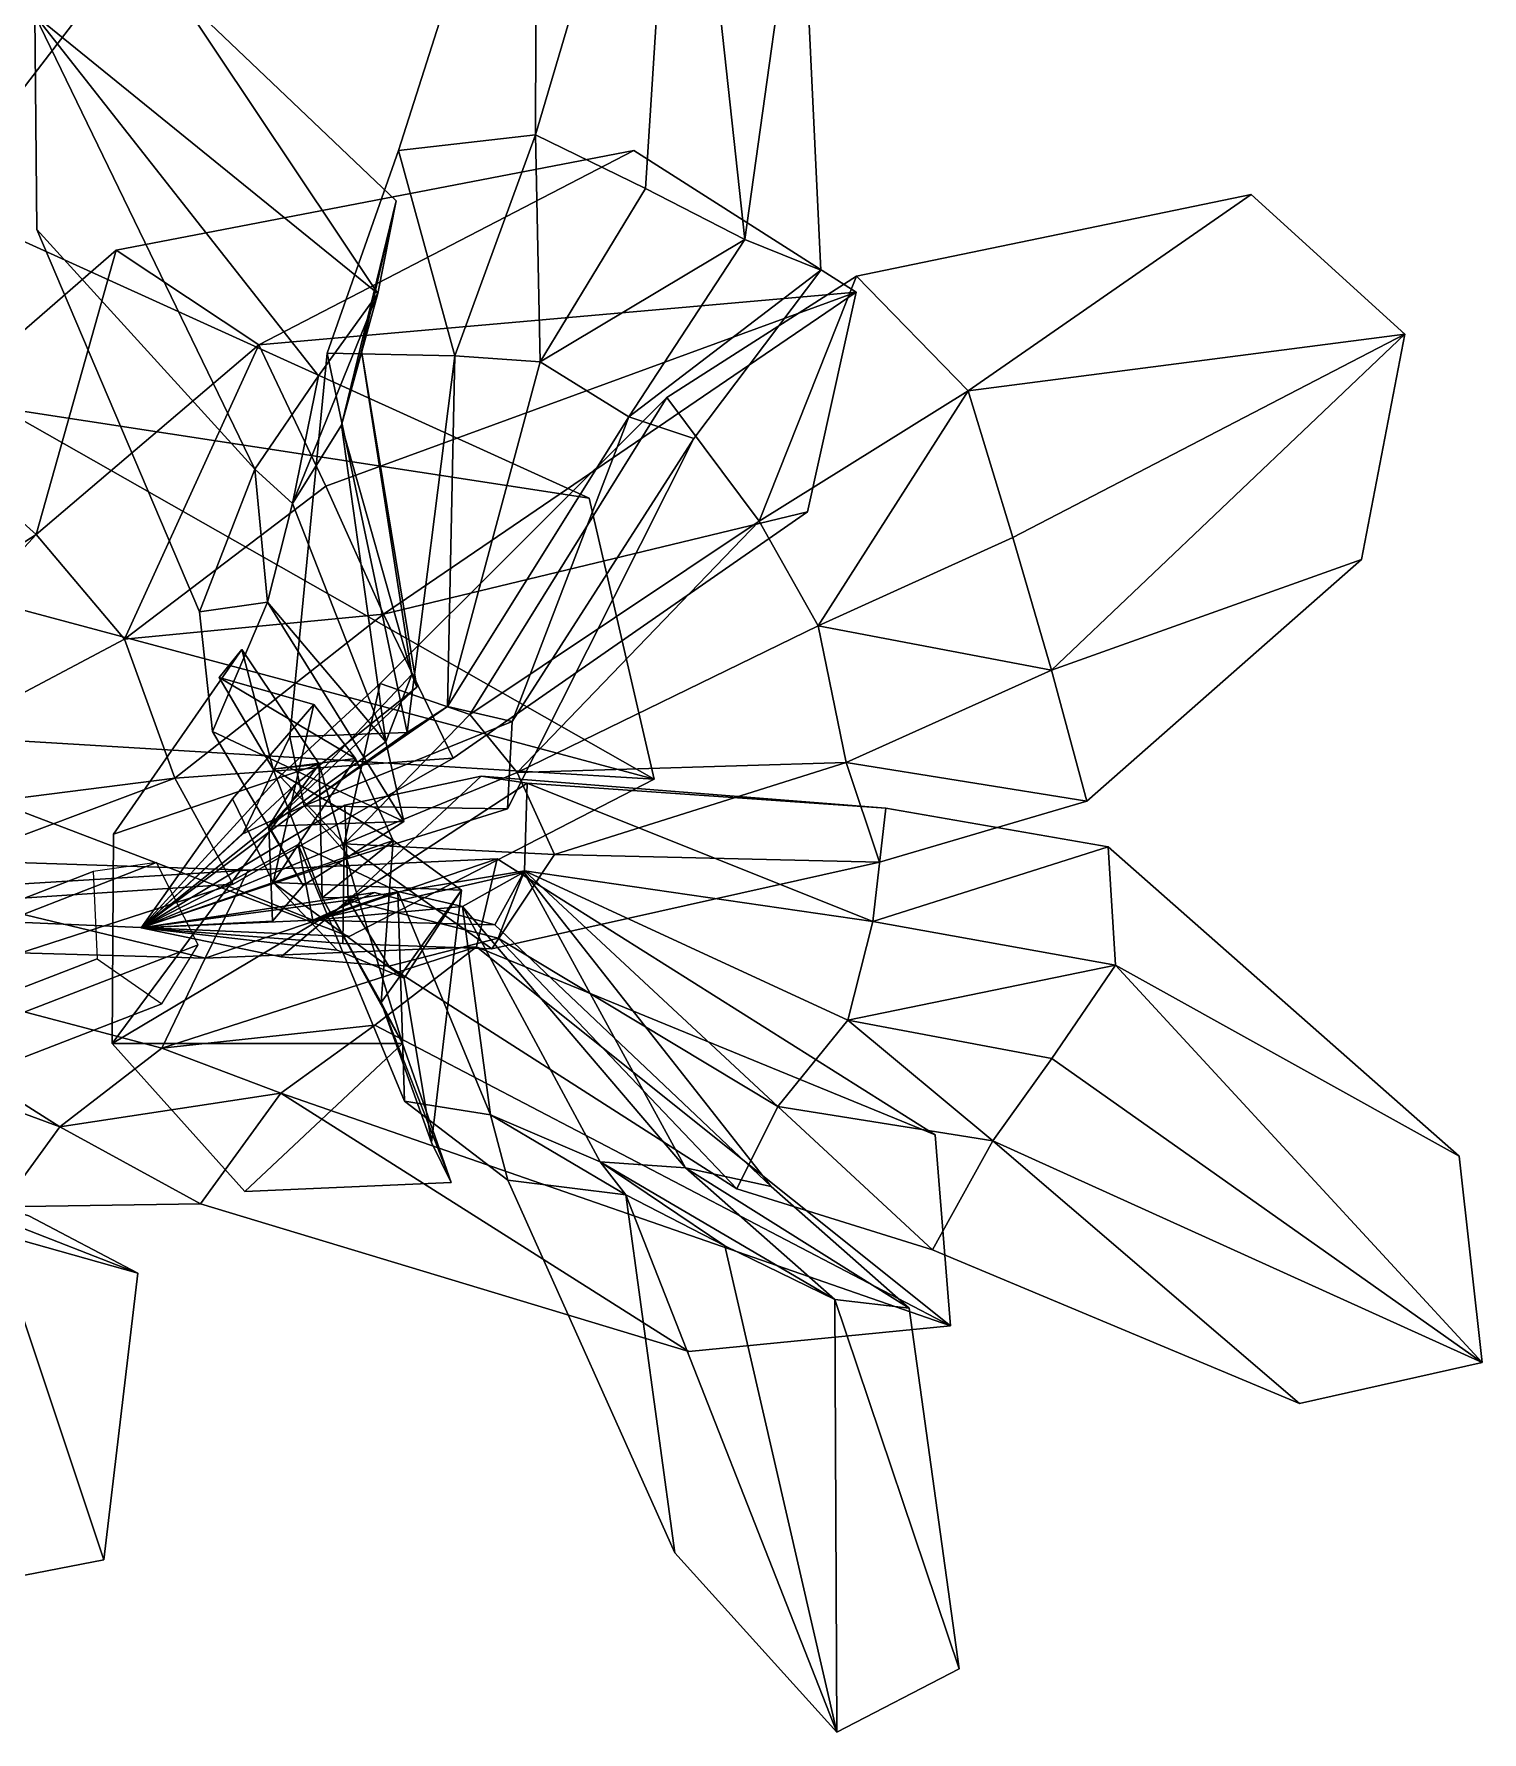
# Model space of a CAD drawing. Header units: metres. Extents: x -488 to 282, y -579 to 399.
# Drawn here: x 194.6 to 245, y 212.6 to 271.7 of the extents above; entities that cross this region are included whole.
import ezdxf

# ---------------------------------------------------------------- set-up
doc = ezdxf.new("R2010")
doc.units = ezdxf.units.M

msp = doc.modelspace()

# ---------------------------------------------------------------- linework, layer by layer
at = {"layer": 'coreopsi_1Pdcel', "color": 3}
for points in [[(191.3972, 239.9874, 380.1474), (198.8384, 242.8814, 387.2971), (196.6351, 242.5778, 389.7132), (189.1939, 239.6838, 382.5635)], [(193.0567, 237.2216, 379.9875), (200.2922, 240.0202, 386.9376), (198.8384, 242.8814, 387.2971), (191.3972, 239.9874, 380.1474)], [(189.1939, 239.6838, 382.5635), (196.6351, 242.5778, 389.7132), (196.7801, 239.5362, 390.7888), (189.5446, 236.7377, 383.8387)], [(191.9182, 235.2247, 382.2558), (199.0273, 237.9646, 389.0832), (200.2922, 240.0202, 386.9376), (193.0567, 237.2216, 379.9875)], [(189.5446, 236.7377, 383.8387), (196.7801, 239.5362, 390.7888), (199.0273, 237.9646, 389.0832), (191.9182, 235.2247, 382.2558)]]:
    msp.add_3dface(points, dxfattribs=at)
at = {"layer": 'coreopsi_1Petal1', "color": 3}
for points in [[(217.0577, 285.2123, 397.5964), (212.0786, 282.7266, 402.9967), (212.029, 268.1977, 404.1953)], [(217.0577, 285.2123, 397.5964), (212.029, 268.1977, 404.1953), (212.0786, 282.7266, 402.9967)], [(217.0577, 285.2123, 397.5964), (212.029, 268.1977, 404.1953), (215.855, 266.3307, 400.9654)], [(217.0577, 285.2123, 397.5964), (215.855, 266.3307, 400.9654), (212.029, 268.1977, 404.1953)], [(215.855, 266.3307, 400.9654), (219.3059, 264.5509, 398.0908), (217.0577, 285.2123, 397.5964)], [(215.855, 266.3307, 400.9654), (217.0577, 285.2123, 397.5964), (219.3059, 264.5509, 398.0908)], [(219.3059, 264.5509, 398.0908), (221.2424, 278.4151, 394.4107), (217.0577, 285.2123, 397.5964)], [(219.3059, 264.5509, 398.0908), (217.0577, 285.2123, 397.5964), (221.2424, 278.4151, 394.4107)], [(191.5683, 266.3904, 433.706), (204.3312, 283.0212, 429.6208), (187.4053, 271.8947, 433.7804)], [(191.5683, 266.3904, 433.706), (187.4053, 271.8947, 433.7804), (204.3312, 283.0212, 429.6208)], [(212.029, 268.1977, 404.1953), (212.0786, 282.7266, 402.9967), (207.2605, 267.6535, 407.0226)], [(212.029, 268.1977, 404.1953), (207.2605, 267.6535, 407.0226), (212.0786, 282.7266, 402.9967)], [(221.9542, 263.4833, 394.1938), (221.2424, 278.4151, 394.4107), (219.3059, 264.5509, 398.0908)], [(221.9542, 263.4833, 394.1938), (219.3059, 264.5509, 398.0908), (221.2424, 278.4151, 394.4107)], [(206.5405, 262.6776, 412.1348), (199.5076, 273.2169, 419.1326), (194.6138, 272.3557, 426.1449)], [(206.5405, 262.6776, 412.1348), (194.6138, 272.3557, 426.1449), (199.5076, 273.2169, 419.1326)], [(207.1842, 265.9009, 408.5942), (199.5076, 273.2169, 419.1326), (206.5405, 262.6776, 412.1348)], [(207.1842, 265.9009, 408.5942), (206.5405, 262.6776, 412.1348), (199.5076, 273.2169, 419.1326)], [(204.4794, 259.8143, 415.4352), (206.5405, 262.6776, 412.1348), (194.6138, 272.3557, 426.1449)], [(204.4794, 259.8143, 415.4352), (194.6138, 272.3557, 426.1449), (206.5405, 262.6776, 412.1348)], [(194.6138, 272.3557, 426.1449), (194.6824, 264.9048, 428.2928), (202.2658, 256.5614, 419.0512)], [(194.6138, 272.3557, 426.1449), (202.2658, 256.5614, 419.0512), (194.6824, 264.9048, 428.2928)], [(194.6138, 272.3557, 426.1449), (202.2658, 256.5614, 419.0512), (204.4794, 259.8143, 415.4352)], [(194.6138, 272.3557, 426.1449), (204.4794, 259.8143, 415.4352), (202.2658, 256.5614, 419.0512)], [(212.029, 268.1977, 404.1953), (207.2605, 267.6535, 407.0226), (209.2241, 260.5073, 401.5775)], [(212.029, 268.1977, 404.1953), (209.2241, 260.5073, 401.5775), (207.2605, 267.6535, 407.0226)], [(212.029, 268.1977, 404.1953), (209.2241, 260.5073, 401.5775), (212.1877, 260.306, 398.5735)], [(212.029, 268.1977, 404.1953), (212.1877, 260.306, 398.5735), (209.2241, 260.5073, 401.5775)], [(215.855, 266.3307, 400.9654), (212.029, 268.1977, 404.1953), (212.1877, 260.306, 398.5735)], [(215.855, 266.3307, 400.9654), (212.1877, 260.306, 398.5735), (212.029, 268.1977, 404.1953)], [(202.3984, 260.8891, 372.1991), (215.4502, 267.6552, 363.0717), (197.4368, 264.181, 369.3246)], [(202.3984, 260.8891, 372.1991), (197.4368, 264.181, 369.3246), (215.4502, 267.6552, 363.0717)], [(223.1832, 262.7257, 363.8631), (215.4502, 267.6552, 363.0717), (202.3984, 260.8891, 372.1991)], [(223.1832, 262.7257, 363.8631), (202.3984, 260.8891, 372.1991), (215.4502, 267.6552, 363.0717)], [(209.2241, 260.5073, 401.5775), (207.2605, 267.6535, 407.0226), (204.7822, 260.6011, 404.5929)], [(209.2241, 260.5073, 401.5775), (204.7822, 260.6011, 404.5929), (207.2605, 267.6535, 407.0226)], [(205.9792, 260.6824, 403.3141), (207.1842, 265.9009, 408.5942), (205.2764, 258.0971, 405.8737)], [(205.9792, 260.6824, 403.3141), (205.2764, 258.0971, 405.8737), (207.1842, 265.9009, 408.5942)], [(205.2764, 258.0971, 405.8737), (207.1842, 265.9009, 408.5942), (206.5405, 262.6776, 412.1348)], [(205.2764, 258.0971, 405.8737), (206.5405, 262.6776, 412.1348), (207.1842, 265.9009, 408.5942)], [(212.1877, 260.306, 398.5735), (219.3059, 264.5509, 398.0908), (215.855, 266.3307, 400.9654)], [(212.1877, 260.306, 398.5735), (215.855, 266.3307, 400.9654), (219.3059, 264.5509, 398.0908)], [(227.0746, 259.2874, 392.1264), (236.9216, 266.1245, 383.8307), (223.1926, 263.2815, 392.2006)], [(227.0746, 259.2874, 392.1264), (223.1926, 263.2815, 392.2006), (236.9216, 266.1245, 383.8307)], [(242.2677, 261.2671, 381.0097), (236.9216, 266.1245, 383.8307), (227.0746, 259.2874, 392.1264)], [(242.2677, 261.2671, 381.0097), (227.0746, 259.2874, 392.1264), (236.9216, 266.1245, 383.8307)], [(193.4339, 258.6979, 438.3878), (213.8993, 255.5603, 440.64), (193.7778, 264.7002, 433.1743)], [(193.4339, 258.6979, 438.3878), (193.7778, 264.7002, 433.1743), (213.8993, 255.5603, 440.64)], [(202.2658, 256.5614, 419.0512), (194.6824, 264.9048, 428.2928), (200.3396, 251.6018, 420.7003)], [(202.2658, 256.5614, 419.0512), (200.3396, 251.6018, 420.7003), (194.6824, 264.9048, 428.2928)], [(194.6584, 254.2957, 373.0282), (197.4368, 264.181, 369.3246), (190.4177, 258.0916, 370.1595)], [(194.6584, 254.2957, 373.0282), (190.4177, 258.0916, 370.1595), (197.4368, 264.181, 369.3246)], [(202.3984, 260.8891, 372.1991), (197.4368, 264.181, 369.3246), (194.6584, 254.2957, 373.0282)], [(202.3984, 260.8891, 372.1991), (194.6584, 254.2957, 373.0282), (197.4368, 264.181, 369.3246)], [(212.1877, 260.306, 398.5735), (215.2747, 258.3853, 395.3493), (219.3059, 264.5509, 398.0908)], [(212.1877, 260.306, 398.5735), (219.3059, 264.5509, 398.0908), (215.2747, 258.3853, 395.3493)], [(215.2747, 258.3853, 395.3493), (221.9542, 263.4833, 394.1938), (219.3059, 264.5509, 398.0908)], [(215.2747, 258.3853, 395.3493), (219.3059, 264.5509, 398.0908), (221.9542, 263.4833, 394.1938)], [(217.5367, 257.6333, 392.5126), (221.9542, 263.4833, 394.1938), (215.2747, 258.3853, 395.3493)], [(217.5367, 257.6333, 392.5126), (215.2747, 258.3853, 395.3493), (221.9542, 263.4833, 394.1938)], [(219.8101, 254.7567, 392.8767), (223.1926, 263.2815, 392.2006), (216.6001, 259.0609, 392.9118)], [(219.8101, 254.7567, 392.8767), (216.6001, 259.0609, 392.9118), (223.1926, 263.2815, 392.2006)], [(227.0746, 259.2874, 392.1264), (223.1926, 263.2815, 392.2006), (219.8101, 254.7567, 392.8767)], [(227.0746, 259.2874, 392.1264), (219.8101, 254.7567, 392.8767), (223.1926, 263.2815, 392.2006)], [(223.1832, 262.7257, 363.8631), (202.3984, 260.8891, 372.1991), (204.7351, 255.9741, 375.4575)], [(223.1832, 262.7257, 363.8631), (204.7351, 255.9741, 375.4575), (202.3984, 260.8891, 372.1991)], [(203.5791, 255.3747, 409.5237), (205.2764, 258.0971, 405.8737), (206.5405, 262.6776, 412.1348)], [(203.5791, 255.3747, 409.5237), (206.5405, 262.6776, 412.1348), (205.2764, 258.0971, 405.8737)], [(203.5791, 255.3747, 409.5237), (206.5405, 262.6776, 412.1348), (204.4794, 259.8143, 415.4352)], [(203.5791, 255.3747, 409.5237), (204.4794, 259.8143, 415.4352), (206.5405, 262.6776, 412.1348)], [(204.7351, 255.9741, 375.4575), (206.7458, 251.5284, 378.4702), (223.1832, 262.7257, 363.8631)], [(204.7351, 255.9741, 375.4575), (223.1832, 262.7257, 363.8631), (206.7458, 251.5284, 378.4702)], [(206.7458, 251.5284, 378.4702), (221.4954, 255.0861, 370.4096), (223.1832, 262.7257, 363.8631)], [(206.7458, 251.5284, 378.4702), (223.1832, 262.7257, 363.8631), (221.4954, 255.0861, 370.4096)], [(242.2677, 261.2671, 381.0097), (227.0746, 259.2874, 392.1264), (228.6327, 254.194, 392.5584)], [(242.2677, 261.2671, 381.0097), (228.6327, 254.194, 392.5584), (227.0746, 259.2874, 392.1264)], [(228.6327, 254.194, 392.5584), (229.9734, 249.5762, 393.025), (242.2677, 261.2671, 381.0097)], [(228.6327, 254.194, 392.5584), (242.2677, 261.2671, 381.0097), (229.9734, 249.5762, 393.025)], [(229.9734, 249.5762, 393.025), (240.7609, 253.4192, 384.1724), (242.2677, 261.2671, 381.0097)], [(229.9734, 249.5762, 393.025), (242.2677, 261.2671, 381.0097), (240.7609, 253.4192, 384.1724)], [(202.3984, 260.8891, 372.1991), (194.6584, 254.2957, 373.0282), (197.7293, 250.6527, 374.5919)], [(202.3984, 260.8891, 372.1991), (197.7293, 250.6527, 374.5919), (194.6584, 254.2957, 373.0282)], [(204.7351, 255.9741, 375.4575), (202.3984, 260.8891, 372.1991), (197.7293, 250.6527, 374.5919)], [(204.7351, 255.9741, 375.4575), (197.7293, 250.6527, 374.5919), (202.3984, 260.8891, 372.1991)], [(207.5692, 247.4027, 400.7314), (204.7822, 260.6011, 404.5929), (203.4836, 247.262, 399.5436)], [(207.5692, 247.4027, 400.7314), (203.4836, 247.262, 399.5436), (204.7822, 260.6011, 404.5929)], [(209.2241, 260.5073, 401.5775), (204.7822, 260.6011, 404.5929), (207.5692, 247.4027, 400.7314)], [(209.2241, 260.5073, 401.5775), (207.5692, 247.4027, 400.7314), (204.7822, 260.6011, 404.5929)], [(207.731, 249.4205, 398.9638), (205.9792, 260.6824, 403.3141), (205.2764, 258.0971, 405.8737)], [(207.731, 249.4205, 398.9638), (205.2764, 258.0971, 405.8737), (205.9792, 260.6824, 403.3141)], [(207.9001, 248.9896, 395.0348), (205.9792, 260.6824, 403.3141), (207.731, 249.4205, 398.9638)], [(207.9001, 248.9896, 395.0348), (207.731, 249.4205, 398.9638), (205.9792, 260.6824, 403.3141)], [(208.9688, 248.3165, 398.1205), (209.2241, 260.5073, 401.5775), (207.5692, 247.4027, 400.7314)], [(208.9688, 248.3165, 398.1205), (207.5692, 247.4027, 400.7314), (209.2241, 260.5073, 401.5775)], [(212.1877, 260.306, 398.5735), (209.2241, 260.5073, 401.5775), (208.9688, 248.3165, 398.1205)], [(212.1877, 260.306, 398.5735), (208.9688, 248.3165, 398.1205), (209.2241, 260.5073, 401.5775)], [(208.9688, 248.3165, 398.1205), (215.2747, 258.3853, 395.3493), (212.1877, 260.306, 398.5735)], [(208.9688, 248.3165, 398.1205), (212.1877, 260.306, 398.5735), (215.2747, 258.3853, 395.3493)], [(204.4794, 259.8143, 415.4352), (202.2658, 256.5614, 419.0512), (203.5791, 255.3747, 409.5237)], [(204.4794, 259.8143, 415.4352), (203.5791, 255.3747, 409.5237), (202.2658, 256.5614, 419.0512)], [(209.7392, 248.0318, 398.2187), (216.6001, 259.0609, 392.9118), (206.6298, 249.116, 395.5208)], [(209.7392, 248.0318, 398.2187), (206.6298, 249.116, 395.5208), (216.6001, 259.0609, 392.9118)], [(219.8101, 254.7567, 392.8767), (216.6001, 259.0609, 392.9118), (209.7392, 248.0318, 398.2187)], [(219.8101, 254.7567, 392.8767), (209.7392, 248.0318, 398.2187), (216.6001, 259.0609, 392.9118)], [(227.0746, 259.2874, 392.1264), (219.8101, 254.7567, 392.8767), (221.8573, 251.1216, 392.2115)], [(227.0746, 259.2874, 392.1264), (221.8573, 251.1216, 392.2115), (219.8101, 254.7567, 392.8767)], [(228.6327, 254.194, 392.5584), (227.0746, 259.2874, 392.1264), (221.8573, 251.1216, 392.2115)], [(228.6327, 254.194, 392.5584), (221.8573, 251.1216, 392.2115), (227.0746, 259.2874, 392.1264)], [(216.1555, 245.7814, 445.3317), (193.4339, 258.6979, 438.3878), (189.8675, 252.817, 441.701)], [(216.1555, 245.7814, 445.3317), (189.8675, 252.817, 441.701), (193.4339, 258.6979, 438.3878)], [(216.1555, 245.7814, 445.3317), (213.8993, 255.5603, 440.64), (193.4339, 258.6979, 438.3878)], [(216.1555, 245.7814, 445.3317), (193.4339, 258.6979, 438.3878), (213.8993, 255.5603, 440.64)], [(211.2196, 247.7928, 395.9887), (215.2747, 258.3853, 395.3493), (208.9688, 248.3165, 398.1205)], [(211.2196, 247.7928, 395.9887), (208.9688, 248.3165, 398.1205), (215.2747, 258.3853, 395.3493)], [(211.2196, 247.7928, 395.9887), (217.5367, 257.6333, 392.5126), (215.2747, 258.3853, 395.3493)], [(211.2196, 247.7928, 395.9887), (215.2747, 258.3853, 395.3493), (217.5367, 257.6333, 392.5126)], [(194.6584, 254.2957, 373.0282), (190.4177, 258.0916, 370.1595), (182.4199, 246.403, 378.9231)], [(194.6584, 254.2957, 373.0282), (182.4199, 246.403, 378.9231), (190.4177, 258.0916, 370.1595)], [(206.8167, 247.0837, 400.858), (205.2764, 258.0971, 405.8737), (203.5791, 255.3747, 409.5237)], [(206.8167, 247.0837, 400.858), (203.5791, 255.3747, 409.5237), (205.2764, 258.0971, 405.8737)], [(207.731, 249.4205, 398.9638), (205.2764, 258.0971, 405.8737), (206.8167, 247.0837, 400.858)], [(207.731, 249.4205, 398.9638), (206.8167, 247.0837, 400.858), (205.2764, 258.0971, 405.8737)], [(211.0498, 244.7503, 393.4656), (217.5367, 257.6333, 392.5126), (211.2196, 247.7928, 395.9887)], [(211.0498, 244.7503, 393.4656), (211.2196, 247.7928, 395.9887), (217.5367, 257.6333, 392.5126)], [(202.2658, 256.5614, 419.0512), (200.3396, 251.6018, 420.7003), (202.7048, 251.938, 411.8198)], [(202.2658, 256.5614, 419.0512), (202.7048, 251.938, 411.8198), (200.3396, 251.6018, 420.7003)], [(202.2658, 256.5614, 419.0512), (202.7048, 251.938, 411.8198), (203.5791, 255.3747, 409.5237)], [(202.2658, 256.5614, 419.0512), (203.5791, 255.3747, 409.5237), (202.7048, 251.938, 411.8198)], [(197.7293, 250.6527, 374.5919), (206.7458, 251.5284, 378.4702), (204.7351, 255.9741, 375.4575)], [(197.7293, 250.6527, 374.5919), (204.7351, 255.9741, 375.4575), (206.7458, 251.5284, 378.4702)], [(203.5791, 255.3747, 409.5237), (202.7048, 251.938, 411.8198), (206.8167, 247.0837, 400.858)], [(203.5791, 255.3747, 409.5237), (206.8167, 247.0837, 400.858), (202.7048, 251.938, 411.8198)], [(209.1631, 246.5194, 379.8668), (221.4954, 255.0861, 370.4096), (206.7458, 251.5284, 378.4702)], [(209.1631, 246.5194, 379.8668), (206.7458, 251.5284, 378.4702), (221.4954, 255.0861, 370.4096)], [(211.3862, 246.0204, 396.53), (219.8101, 254.7567, 392.8767), (209.7392, 248.0318, 398.2187)], [(211.3862, 246.0204, 396.53), (209.7392, 248.0318, 398.2187), (219.8101, 254.7567, 392.8767)], [(221.8573, 251.1216, 392.2115), (219.8101, 254.7567, 392.8767), (211.3862, 246.0204, 396.53)], [(221.8573, 251.1216, 392.2115), (211.3862, 246.0204, 396.53), (219.8101, 254.7567, 392.8767)], [(185.178, 243.9973, 378.5406), (194.6584, 254.2957, 373.0282), (182.4199, 246.403, 378.9231)], [(185.178, 243.9973, 378.5406), (182.4199, 246.403, 378.9231), (194.6584, 254.2957, 373.0282)], [(197.7293, 250.6527, 374.5919), (194.6584, 254.2957, 373.0282), (185.178, 243.9973, 378.5406)], [(197.7293, 250.6527, 374.5919), (185.178, 243.9973, 378.5406), (194.6584, 254.2957, 373.0282)], [(221.8573, 251.1216, 392.2115), (229.9734, 249.5762, 393.025), (228.6327, 254.194, 392.5584)], [(221.8573, 251.1216, 392.2115), (228.6327, 254.194, 392.5584), (229.9734, 249.5762, 393.025)], [(231.2022, 245.0145, 392.0147), (240.7609, 253.4192, 384.1724), (229.9734, 249.5762, 393.025)], [(231.2022, 245.0145, 392.0147), (229.9734, 249.5762, 393.025), (240.7609, 253.4192, 384.1724)], [(189.8675, 252.817, 441.701), (186.517, 247.5749, 444.6889), (216.1555, 245.7814, 445.3317)], [(189.8675, 252.817, 441.701), (216.1555, 245.7814, 445.3317), (186.517, 247.5749, 444.6889)], [(202.7048, 251.938, 411.8198), (200.3396, 251.6018, 420.7003), (200.7977, 247.4403, 414.048)], [(202.7048, 251.938, 411.8198), (200.7977, 247.4403, 414.048), (200.3396, 251.6018, 420.7003)], [(202.7048, 251.938, 411.8198), (200.7977, 247.4403, 414.048), (207.4531, 244.3144, 402.0977)], [(202.7048, 251.938, 411.8198), (207.4531, 244.3144, 402.0977), (200.7977, 247.4403, 414.048)], [(206.8167, 247.0837, 400.858), (202.7048, 251.938, 411.8198), (207.4531, 244.3144, 402.0977)], [(206.8167, 247.0837, 400.858), (207.4531, 244.3144, 402.0977), (202.7048, 251.938, 411.8198)], [(197.7293, 250.6527, 374.5919), (199.4812, 245.8142, 377.1977), (206.7458, 251.5284, 378.4702)], [(197.7293, 250.6527, 374.5919), (206.7458, 251.5284, 378.4702), (199.4812, 245.8142, 377.1977)], [(199.4812, 245.8142, 377.1977), (209.1631, 246.5194, 379.8668), (206.7458, 251.5284, 378.4702)], [(199.4812, 245.8142, 377.1977), (206.7458, 251.5284, 378.4702), (209.1631, 246.5194, 379.8668)], [(211.3862, 246.0204, 396.53), (222.8341, 246.3627, 392.3285), (221.8573, 251.1216, 392.2115)], [(211.3862, 246.0204, 396.53), (221.8573, 251.1216, 392.2115), (222.8341, 246.3627, 392.3285)], [(221.8573, 251.1216, 392.2115), (222.8341, 246.3627, 392.3285), (229.9734, 249.5762, 393.025)], [(221.8573, 251.1216, 392.2115), (229.9734, 249.5762, 393.025), (222.8341, 246.3627, 392.3285)], [(185.178, 243.9973, 378.5406), (199.4812, 245.8142, 377.1977), (197.7293, 250.6527, 374.5919)], [(185.178, 243.9973, 378.5406), (197.7293, 250.6527, 374.5919), (199.4812, 245.8142, 377.1977)], [(201.8168, 250.2992, 420.4733), (197.3534, 243.8685, 433.2104), (204.5013, 246.3015, 420.8615)], [(201.8168, 250.2992, 420.4733), (204.5013, 246.3015, 420.8615), (197.3534, 243.8685, 433.2104)], [(201.0199, 249.3188, 413.0592), (201.8168, 250.2992, 420.4733), (202.9057, 246.1311, 413.167)], [(201.0199, 249.3188, 413.0592), (202.9057, 246.1311, 413.167), (201.8168, 250.2992, 420.4733)], [(202.9057, 246.1311, 413.167), (201.8168, 250.2992, 420.4733), (204.5013, 246.3015, 420.8615)], [(202.9057, 246.1311, 413.167), (204.5013, 246.3015, 420.8615), (201.8168, 250.2992, 420.4733)], [(204.3125, 248.3801, 399.0152), (201.0199, 249.3188, 413.0592), (205.77, 246.5067, 402.1802)], [(204.3125, 248.3801, 399.0152), (205.77, 246.5067, 402.1802), (201.0199, 249.3188, 413.0592)], [(205.77, 246.5067, 402.1802), (201.0199, 249.3188, 413.0592), (202.9057, 246.1311, 413.167)], [(205.77, 246.5067, 402.1802), (202.9057, 246.1311, 413.167), (201.0199, 249.3188, 413.0592)], [(202.7557, 244.1469, 395.2747), (207.731, 249.4205, 398.9638), (206.8167, 247.0837, 400.858)], [(202.7557, 244.1469, 395.2747), (206.8167, 247.0837, 400.858), (207.731, 249.4205, 398.9638)], [(202.7557, 244.1469, 395.2747), (207.9001, 248.9896, 395.0348), (207.731, 249.4205, 398.9638)], [(202.7557, 244.1469, 395.2747), (207.731, 249.4205, 398.9638), (207.9001, 248.9896, 395.0348)], [(222.8341, 246.3627, 392.3285), (231.2022, 245.0145, 392.0147), (229.9734, 249.5762, 393.025)], [(222.8341, 246.3627, 392.3285), (229.9734, 249.5762, 393.025), (231.2022, 245.0145, 392.0147)], [(203.6318, 245.5598, 392.2222), (207.9001, 248.9896, 395.0348), (202.7557, 244.1469, 395.2747)], [(203.6318, 245.5598, 392.2222), (202.7557, 244.1469, 395.2747), (207.9001, 248.9896, 395.0348)], [(205.3669, 243.5393, 392.8015), (206.6298, 249.116, 395.5208), (203.1385, 245.8852, 394.1752)], [(205.3669, 243.5393, 392.8015), (203.1385, 245.8852, 394.1752), (206.6298, 249.116, 395.5208)], [(209.7392, 248.0318, 398.2187), (206.6298, 249.116, 395.5208), (205.3669, 243.5393, 392.8015)], [(209.7392, 248.0318, 398.2187), (205.3669, 243.5393, 392.8015), (206.6298, 249.116, 395.5208)], [(201.4866, 245.0961, 394.6423), (204.3125, 248.3801, 399.0152), (202.903, 242.1868, 395.9118)], [(201.4866, 245.0961, 394.6423), (202.903, 242.1868, 395.9118), (204.3125, 248.3801, 399.0152)], [(202.903, 242.1868, 395.9118), (204.3125, 248.3801, 399.0152), (205.77, 246.5067, 402.1802)], [(202.903, 242.1868, 395.9118), (205.77, 246.5067, 402.1802), (204.3125, 248.3801, 399.0152)], [(203.9855, 244.8513, 393.7104), (211.2196, 247.7928, 395.9887), (208.9688, 248.3165, 398.1205)], [(203.9855, 244.8513, 393.7104), (208.9688, 248.3165, 398.1205), (211.2196, 247.7928, 395.9887)], [(208.9688, 248.3165, 398.1205), (207.5692, 247.4027, 400.7314), (203.9855, 244.8513, 393.7104)], [(208.9688, 248.3165, 398.1205), (203.9855, 244.8513, 393.7104), (207.5692, 247.4027, 400.7314)], [(184.3026, 241.2319, 446.2695), (205.5514, 240.3077, 448.2195), (186.517, 247.5749, 444.6889)], [(184.3026, 241.2319, 446.2695), (186.517, 247.5749, 444.6889), (205.5514, 240.3077, 448.2195)], [(186.517, 247.5749, 444.6889), (205.5514, 240.3077, 448.2195), (216.1555, 245.7814, 445.3317)], [(186.517, 247.5749, 444.6889), (216.1555, 245.7814, 445.3317), (205.5514, 240.3077, 448.2195)], [(203.9855, 244.8513, 393.7104), (211.0498, 244.7503, 393.4656), (211.2196, 247.7928, 395.9887)], [(203.9855, 244.8513, 393.7104), (211.2196, 247.7928, 395.9887), (211.0498, 244.7503, 393.4656)], [(211.3862, 246.0204, 396.53), (209.7392, 248.0318, 398.2187), (205.3669, 243.5393, 392.8015)], [(211.3862, 246.0204, 396.53), (205.3669, 243.5393, 392.8015), (209.7392, 248.0318, 398.2187)], [(207.4531, 244.3144, 402.0977), (200.7977, 247.4403, 414.048), (203.951, 242.0905, 401.1426)], [(207.4531, 244.3144, 402.0977), (203.951, 242.0905, 401.1426), (200.7977, 247.4403, 414.048)], [(203.9855, 244.8513, 393.7104), (203.4836, 247.262, 399.5436), (201.8468, 243.8839, 396.3269)], [(203.9855, 244.8513, 393.7104), (201.8468, 243.8839, 396.3269), (203.4836, 247.262, 399.5436)], [(206.8167, 247.0837, 400.858), (207.4531, 244.3144, 402.0977), (202.7557, 244.1469, 395.2747)], [(206.8167, 247.0837, 400.858), (202.7557, 244.1469, 395.2747), (207.4531, 244.3144, 402.0977)], [(207.5692, 247.4027, 400.7314), (203.4836, 247.262, 399.5436), (203.9855, 244.8513, 393.7104)], [(207.5692, 247.4027, 400.7314), (203.9855, 244.8513, 393.7104), (203.4836, 247.262, 399.5436)], [(201.5051, 242.1365, 378.51), (209.1631, 246.5194, 379.8668), (199.4812, 245.8142, 377.1977)], [(201.5051, 242.1365, 378.51), (199.4812, 245.8142, 377.1977), (209.1631, 246.5194, 379.8668)], [(202.903, 242.1868, 395.9118), (205.77, 246.5067, 402.1802), (207.0745, 243.6535, 401.9729)], [(202.903, 242.1868, 395.9118), (207.0745, 243.6535, 401.9729), (205.77, 246.5067, 402.1802)], [(205.77, 246.5067, 402.1802), (202.9057, 246.1311, 413.167), (207.0745, 243.6535, 401.9729)], [(205.77, 246.5067, 402.1802), (207.0745, 243.6535, 401.9729), (202.9057, 246.1311, 413.167)], [(212.6906, 243.1672, 396.3227), (222.8341, 246.3627, 392.3285), (211.3862, 246.0204, 396.53)], [(212.6906, 243.1672, 396.3227), (211.3862, 246.0204, 396.53), (222.8341, 246.3627, 392.3285)], [(212.6906, 243.1672, 396.3227), (223.992, 242.8931, 391.737), (222.8341, 246.3627, 392.3285)], [(212.6906, 243.1672, 396.3227), (222.8341, 246.3627, 392.3285), (223.992, 242.8931, 391.737)], [(223.992, 242.8931, 391.737), (231.2022, 245.0145, 392.0147), (222.8341, 246.3627, 392.3285)], [(223.992, 242.8931, 391.737), (222.8341, 246.3627, 392.3285), (231.2022, 245.0145, 392.0147)], [(187.1346, 241.1817, 380.0142), (199.4812, 245.8142, 377.1977), (185.178, 243.9973, 378.5406)], [(187.1346, 241.1817, 380.0142), (185.178, 243.9973, 378.5406), (199.4812, 245.8142, 377.1977)], [(187.1346, 241.1817, 380.0142), (201.5051, 242.1365, 378.51), (199.4812, 245.8142, 377.1977)], [(187.1346, 241.1817, 380.0142), (199.4812, 245.8142, 377.1977), (201.5051, 242.1365, 378.51)], [(204.5013, 246.3015, 420.8615), (197.3534, 243.8685, 433.2104), (197.3024, 236.5845, 437.7716)], [(204.5013, 246.3015, 420.8615), (197.3024, 236.5845, 437.7716), (197.3534, 243.8685, 433.2104)], [(205.8421, 241.6837, 421.3281), (204.5013, 246.3015, 420.8615), (197.3024, 236.5845, 437.7716)], [(205.8421, 241.6837, 421.3281), (197.3024, 236.5845, 437.7716), (204.5013, 246.3015, 420.8615)], [(205.3669, 243.5393, 392.8015), (203.1385, 245.8852, 394.1752), (198.3116, 240.6071, 388.7626)], [(205.3669, 243.5393, 392.8015), (198.3116, 240.6071, 388.7626), (203.1385, 245.8852, 394.1752)], [(204.6104, 241.6543, 413.9832), (202.9057, 246.1311, 413.167), (204.5013, 246.3015, 420.8615)], [(204.6104, 241.6543, 413.9832), (204.5013, 246.3015, 420.8615), (202.9057, 246.1311, 413.167)], [(207.0745, 243.6535, 401.9729), (202.9057, 246.1311, 413.167), (204.6104, 241.6543, 413.9832)], [(207.0745, 243.6535, 401.9729), (204.6104, 241.6543, 413.9832), (202.9057, 246.1311, 413.167)], [(204.6104, 241.6543, 413.9832), (204.5013, 246.3015, 420.8615), (205.8421, 241.6837, 421.3281)], [(204.6104, 241.6543, 413.9832), (205.8421, 241.6837, 421.3281), (204.5013, 246.3015, 420.8615)], [(205.3669, 243.5393, 392.8015), (212.6906, 243.1672, 396.3227), (211.3862, 246.0204, 396.53)], [(205.3669, 243.5393, 392.8015), (211.3862, 246.0204, 396.53), (212.6906, 243.1672, 396.3227)], [(205.5142, 241.5792, 393.4386), (210.1422, 245.8915, 393.1648), (205.3941, 244.8789, 392.2329)], [(205.5142, 241.5792, 393.4386), (205.3941, 244.8789, 392.2329), (210.1422, 245.8915, 393.1648)], [(211.7355, 245.6415, 397.1045), (210.1422, 245.8915, 393.1648), (205.5142, 241.5792, 393.4386)], [(211.7355, 245.6415, 397.1045), (205.5142, 241.5792, 393.4386), (210.1422, 245.8915, 393.1648)], [(211.7355, 245.6415, 397.1045), (224.2141, 244.7716, 390.7482), (210.1422, 245.8915, 393.1648)], [(211.7355, 245.6415, 397.1045), (210.1422, 245.8915, 393.1648), (224.2141, 244.7716, 390.7482)], [(198.3116, 240.6071, 388.7626), (203.6318, 245.5598, 392.2222), (202.7557, 244.1469, 395.2747)], [(198.3116, 240.6071, 388.7626), (202.7557, 244.1469, 395.2747), (203.6318, 245.5598, 392.2222)], [(211.644, 242.5903, 397.6449), (211.7355, 245.6415, 397.1045), (205.5142, 241.5792, 393.4386)], [(211.644, 242.5903, 397.6449), (205.5142, 241.5792, 393.4386), (211.7355, 245.6415, 397.1045)], [(211.644, 242.5903, 397.6449), (223.7629, 240.8379, 394.375), (211.7355, 245.6415, 397.1045)], [(211.644, 242.5903, 397.6449), (211.7355, 245.6415, 397.1045), (223.7629, 240.8379, 394.375)], [(223.7629, 240.8379, 394.375), (224.2141, 244.7716, 390.7482), (211.7355, 245.6415, 397.1045)], [(223.7629, 240.8379, 394.375), (211.7355, 245.6415, 397.1045), (224.2141, 244.7716, 390.7482)], [(198.3116, 240.6071, 388.7626), (201.4866, 245.0961, 394.6423), (202.903, 242.1868, 395.9118)], [(198.3116, 240.6071, 388.7626), (202.903, 242.1868, 395.9118), (201.4866, 245.0961, 394.6423)], [(205.5142, 241.5792, 393.4386), (205.3941, 244.8789, 392.2329), (198.3116, 240.6071, 388.7626)], [(205.5142, 241.5792, 393.4386), (198.3116, 240.6071, 388.7626), (205.3941, 244.8789, 392.2329)], [(198.3116, 240.6071, 388.7626), (205.5831, 243.0515, 391.2025), (203.9855, 244.8513, 393.7104)], [(198.3116, 240.6071, 388.7626), (203.9855, 244.8513, 393.7104), (205.5831, 243.0515, 391.2025)], [(203.9855, 244.8513, 393.7104), (201.8468, 243.8839, 396.3269), (198.3116, 240.6071, 388.7626)], [(203.9855, 244.8513, 393.7104), (198.3116, 240.6071, 388.7626), (201.8468, 243.8839, 396.3269)], [(205.5831, 243.0515, 391.2025), (211.0498, 244.7503, 393.4656), (203.9855, 244.8513, 393.7104)], [(205.5831, 243.0515, 391.2025), (203.9855, 244.8513, 393.7104), (211.0498, 244.7503, 393.4656)], [(223.7629, 240.8379, 394.375), (231.9514, 243.4299, 391.0884), (224.2141, 244.7716, 390.7482)], [(223.7629, 240.8379, 394.375), (224.2141, 244.7716, 390.7482), (231.9514, 243.4299, 391.0884)], [(202.7557, 244.1469, 395.2747), (202.8758, 240.8471, 396.4804), (198.3116, 240.6071, 388.7626)], [(202.7557, 244.1469, 395.2747), (198.3116, 240.6071, 388.7626), (202.8758, 240.8471, 396.4804)], [(207.4531, 244.3144, 402.0977), (203.951, 242.0905, 401.1426), (202.7557, 244.1469, 395.2747)], [(207.4531, 244.3144, 402.0977), (202.7557, 244.1469, 395.2747), (203.951, 242.0905, 401.1426)], [(202.7557, 244.1469, 395.2747), (203.951, 242.0905, 401.1426), (202.8758, 240.8471, 396.4804)], [(202.7557, 244.1469, 395.2747), (202.8758, 240.8471, 396.4804), (203.951, 242.0905, 401.1426)], [(198.3116, 240.6071, 388.7626), (205.3274, 240.066, 392.6725), (205.3669, 243.5393, 392.8015)], [(198.3116, 240.6071, 388.7626), (205.3669, 243.5393, 392.8015), (205.3274, 240.066, 392.6725)], [(201.231, 242.1106, 396.1124), (203.7713, 243.5137, 401.541), (204.2844, 240.8747, 395.0029)], [(201.231, 242.1106, 396.1124), (204.2844, 240.8747, 395.0029), (203.7713, 243.5137, 401.541)], [(207.0745, 243.6535, 401.9729), (209.4494, 241.9241, 400.9834), (202.903, 242.1868, 395.9118)], [(207.0745, 243.6535, 401.9729), (202.903, 242.1868, 395.9118), (209.4494, 241.9241, 400.9834)], [(204.2844, 240.8747, 395.0029), (203.7713, 243.5137, 401.541), (207.2411, 241.8812, 402.5143)], [(204.2844, 240.8747, 395.0029), (207.2411, 241.8812, 402.5143), (203.7713, 243.5137, 401.541)], [(203.7713, 243.5137, 401.541), (207.4752, 234.5786, 412.2837), (207.2411, 241.8812, 402.5143)], [(203.7713, 243.5137, 401.541), (207.2411, 241.8812, 402.5143), (207.4752, 234.5786, 412.2837)], [(204.6104, 241.6543, 413.9832), (206.6576, 238.0191, 413.318), (207.0745, 243.6535, 401.9729)], [(204.6104, 241.6543, 413.9832), (207.0745, 243.6535, 401.9729), (206.6576, 238.0191, 413.318)], [(205.3274, 240.066, 392.6725), (210.5086, 239.8839, 395.9915), (205.3669, 243.5393, 392.8015)], [(205.3274, 240.066, 392.6725), (205.3669, 243.5393, 392.8015), (210.5086, 239.8839, 395.9915)], [(205.3669, 243.5393, 392.8015), (210.5086, 239.8839, 395.9915), (212.6906, 243.1672, 396.3227)], [(205.3669, 243.5393, 392.8015), (212.6906, 243.1672, 396.3227), (210.5086, 239.8839, 395.9915)], [(207.0745, 243.6535, 401.9729), (206.6576, 238.0191, 413.318), (209.4494, 241.9241, 400.9834)], [(207.0745, 243.6535, 401.9729), (209.4494, 241.9241, 400.9834), (206.6576, 238.0191, 413.318)], [(232.209, 239.3163, 394.8353), (231.9514, 243.4299, 391.0884), (223.7629, 240.8379, 394.375)], [(232.209, 239.3163, 394.8353), (223.7629, 240.8379, 394.375), (231.9514, 243.4299, 391.0884)], [(232.209, 239.3163, 394.8353), (244.1598, 232.6648, 389.7892), (231.9514, 243.4299, 391.0884)], [(232.209, 239.3163, 394.8353), (231.9514, 243.4299, 391.0884), (244.1598, 232.6648, 389.7892)], [(185.5485, 243.1632, 380.1333), (202.0275, 242.6221, 377.78), (185.2351, 241.5925, 375.3408)], [(185.5485, 243.1632, 380.1333), (185.2351, 241.5925, 375.3408), (202.0275, 242.6221, 377.78)], [(185.5439, 239.9824, 381.9833), (200.5354, 239.5518, 383.1623), (185.5485, 243.1632, 380.1333)], [(185.5439, 239.9824, 381.9833), (185.5485, 243.1632, 380.1333), (200.5354, 239.5518, 383.1623)], [(200.5354, 239.5518, 383.1623), (202.0275, 242.6221, 377.78), (185.5485, 243.1632, 380.1333)], [(200.5354, 239.5518, 383.1623), (185.5485, 243.1632, 380.1333), (202.0275, 242.6221, 377.78)], [(200.5354, 239.5518, 383.1623), (210.6988, 243.0177, 381.2003), (202.0275, 242.6221, 377.78)], [(200.5354, 239.5518, 383.1623), (202.0275, 242.6221, 377.78), (210.6988, 243.0177, 381.2003)], [(209.9729, 239.9543, 387.0145), (210.6988, 243.0177, 381.2003), (200.5354, 239.5518, 383.1623)], [(209.9729, 239.9543, 387.0145), (200.5354, 239.5518, 383.1623), (210.6988, 243.0177, 381.2003)], [(209.9729, 239.9543, 387.0145), (225.9374, 233.4141, 388.3563), (210.6988, 243.0177, 381.2003)], [(209.9729, 239.9543, 387.0145), (210.6988, 243.0177, 381.2003), (225.9374, 233.4141, 388.3563)], [(210.5086, 239.8839, 395.9915), (223.992, 242.8931, 391.737), (212.6906, 243.1672, 396.3227)], [(210.5086, 239.8839, 395.9915), (212.6906, 243.1672, 396.3227), (223.992, 242.8931, 391.737)], [(202.903, 242.1868, 395.9118), (205.1314, 239.8408, 394.5381), (198.3116, 240.6071, 388.7626)], [(202.903, 242.1868, 395.9118), (198.3116, 240.6071, 388.7626), (205.1314, 239.8408, 394.5381)], [(202.903, 242.1868, 395.9118), (207.4634, 238.866, 398.7866), (205.1314, 239.8408, 394.5381)], [(202.903, 242.1868, 395.9118), (205.1314, 239.8408, 394.5381), (207.4634, 238.866, 398.7866)], [(209.4494, 241.9241, 400.9834), (207.4634, 238.866, 398.7866), (202.903, 242.1868, 395.9118)], [(209.4494, 241.9241, 400.9834), (202.903, 242.1868, 395.9118), (207.4634, 238.866, 398.7866)], [(209.4919, 241.3574, 400.3824), (211.6194, 242.5532, 398.4708), (204.2844, 240.8747, 395.0029)], [(209.4919, 241.3574, 400.3824), (204.2844, 240.8747, 395.0029), (211.6194, 242.5532, 398.4708)], [(211.6194, 242.5532, 398.4708), (210.6096, 240.72, 394.7638), (204.2844, 240.8747, 395.0029)], [(211.6194, 242.5532, 398.4708), (204.2844, 240.8747, 395.0029), (210.6096, 240.72, 394.7638)], [(205.5142, 241.5792, 393.4386), (210.7296, 240.2534, 399.5391), (211.644, 242.5903, 397.6449)], [(205.5142, 241.5792, 393.4386), (211.644, 242.5903, 397.6449), (210.7296, 240.2534, 399.5391)], [(209.4919, 241.3574, 400.3824), (217.2436, 232.2685, 404.6172), (211.6194, 242.5532, 398.4708)], [(209.4919, 241.3574, 400.3824), (211.6194, 242.5532, 398.4708), (217.2436, 232.2685, 404.6172)], [(211.6194, 242.5532, 398.4708), (220.2297, 231.6107, 400.2033), (210.6096, 240.72, 394.7638)], [(211.6194, 242.5532, 398.4708), (210.6096, 240.72, 394.7638), (220.2297, 231.6107, 400.2033)], [(210.7296, 240.2534, 399.5391), (220.4634, 234.3968, 399.6218), (211.644, 242.5903, 397.6449)], [(210.7296, 240.2534, 399.5391), (211.644, 242.5903, 397.6449), (220.4634, 234.3968, 399.6218)], [(217.2436, 232.2685, 404.6172), (220.2297, 231.6107, 400.2033), (211.6194, 242.5532, 398.4708)], [(217.2436, 232.2685, 404.6172), (211.6194, 242.5532, 398.4708), (220.2297, 231.6107, 400.2033)], [(211.644, 242.5903, 397.6449), (220.4634, 234.3968, 399.6218), (222.8886, 237.4011, 396.6711)], [(211.644, 242.5903, 397.6449), (222.8886, 237.4011, 396.6711), (220.4634, 234.3968, 399.6218)], [(222.8886, 237.4011, 396.6711), (223.7629, 240.8379, 394.375), (211.644, 242.5903, 397.6449)], [(222.8886, 237.4011, 396.6711), (211.644, 242.5903, 397.6449), (223.7629, 240.8379, 394.375)], [(185.2966, 236.8959, 380.5667), (201.5051, 242.1365, 378.51), (187.1346, 241.1817, 380.0142)], [(185.2966, 236.8959, 380.5667), (187.1346, 241.1817, 380.0142), (201.5051, 242.1365, 378.51)], [(197.3024, 236.5845, 437.7716), (207.4002, 236.5903, 421.7602), (205.8421, 241.6837, 421.3281)], [(197.3024, 236.5845, 437.7716), (205.8421, 241.6837, 421.3281), (207.4002, 236.5903, 421.7602)], [(198.3116, 240.6071, 388.7626), (201.231, 242.1106, 396.1124), (204.2844, 240.8747, 395.0029)], [(198.3116, 240.6071, 388.7626), (204.2844, 240.8747, 395.0029), (201.231, 242.1106, 396.1124)], [(204.2844, 240.8747, 395.0029), (206.4231, 241.8422, 392.3864), (198.3116, 240.6071, 388.7626)], [(204.2844, 240.8747, 395.0029), (198.3116, 240.6071, 388.7626), (206.4231, 241.8422, 392.3864)], [(198.3116, 240.6071, 388.7626), (203.1823, 239.6023, 395.0926), (205.5142, 241.5792, 393.4386)], [(198.3116, 240.6071, 388.7626), (205.5142, 241.5792, 393.4386), (203.1823, 239.6023, 395.0926)], [(203.1823, 239.6023, 395.0926), (206.921, 239.2744, 399.9718), (205.5142, 241.5792, 393.4386)], [(203.1823, 239.6023, 395.0926), (205.5142, 241.5792, 393.4386), (206.921, 239.2744, 399.9718)], [(204.2844, 240.8747, 395.0029), (207.2411, 241.8812, 402.5143), (209.4919, 241.3574, 400.3824)], [(204.2844, 240.8747, 395.0029), (209.4919, 241.3574, 400.3824), (207.2411, 241.8812, 402.5143)], [(204.2844, 240.8747, 395.0029), (210.6096, 240.72, 394.7638), (206.4231, 241.8422, 392.3864)], [(204.2844, 240.8747, 395.0029), (206.4231, 241.8422, 392.3864), (210.6096, 240.72, 394.7638)], [(205.8421, 241.6837, 421.3281), (207.4002, 236.5903, 421.7602), (204.6104, 241.6543, 413.9832)], [(205.8421, 241.6837, 421.3281), (204.6104, 241.6543, 413.9832), (207.4002, 236.5903, 421.7602)], [(207.4002, 236.5903, 421.7602), (206.6576, 238.0191, 413.318), (204.6104, 241.6543, 413.9832)], [(207.4002, 236.5903, 421.7602), (204.6104, 241.6543, 413.9832), (206.6576, 238.0191, 413.318)], [(205.5142, 241.5792, 393.4386), (206.921, 239.2744, 399.9718), (210.7296, 240.2534, 399.5391)], [(205.5142, 241.5792, 393.4386), (210.7296, 240.2534, 399.5391), (206.921, 239.2744, 399.9718)], [(206.6576, 238.0191, 413.318), (208.4118, 233.151, 411.8844), (209.4494, 241.9241, 400.9834)], [(206.6576, 238.0191, 413.318), (209.4494, 241.9241, 400.9834), (208.4118, 233.151, 411.8844)], [(207.2411, 241.8812, 402.5143), (210.4651, 234.1085, 410.1461), (209.4919, 241.3574, 400.3824)], [(207.2411, 241.8812, 402.5143), (209.4919, 241.3574, 400.3824), (210.4651, 234.1085, 410.1461)], [(207.2411, 241.8812, 402.5143), (207.4752, 234.5786, 412.2837), (210.4651, 234.1085, 410.1461)], [(207.2411, 241.8812, 402.5143), (210.4651, 234.1085, 410.1461), (207.4752, 234.5786, 412.2837)], [(209.4494, 241.9241, 400.9834), (208.4118, 233.151, 411.8844), (207.4634, 238.866, 398.7866)], [(209.4494, 241.9241, 400.9834), (207.4634, 238.866, 398.7866), (208.4118, 233.151, 411.8844)], [(209.4919, 241.3574, 400.3824), (210.4651, 234.1085, 410.1461), (214.28, 232.4698, 407.6212)], [(209.4919, 241.3574, 400.3824), (214.28, 232.4698, 407.6212), (210.4651, 234.1085, 410.1461)], [(214.28, 232.4698, 407.6212), (217.2436, 232.2685, 404.6172), (209.4919, 241.3574, 400.3824)], [(214.28, 232.4698, 407.6212), (209.4919, 241.3574, 400.3824), (217.2436, 232.2685, 404.6172)], [(232.209, 239.3163, 394.8353), (223.7629, 240.8379, 394.375), (222.8886, 237.4011, 396.6711)], [(232.209, 239.3163, 394.8353), (222.8886, 237.4011, 396.6711), (223.7629, 240.8379, 394.375)], [(184.0324, 237.9143, 384.6973), (195.4865, 233.6854, 390.42), (185.5439, 239.9824, 381.9833)], [(184.0324, 237.9143, 384.6973), (185.5439, 239.9824, 381.9833), (195.4865, 233.6854, 390.42)], [(185.5439, 239.9824, 381.9833), (195.4865, 233.6854, 390.42), (199.0253, 236.4317, 386.786)], [(185.5439, 239.9824, 381.9833), (199.0253, 236.4317, 386.786), (195.4865, 233.6854, 390.42)], [(199.0253, 236.4317, 386.786), (200.5354, 239.5518, 383.1623), (185.5439, 239.9824, 381.9833)], [(199.0253, 236.4317, 386.786), (185.5439, 239.9824, 381.9833), (200.5354, 239.5518, 383.1623)], [(209.9729, 239.9543, 387.0145), (200.5354, 239.5518, 383.1623), (199.0253, 236.4317, 386.786)], [(209.9729, 239.9543, 387.0145), (199.0253, 236.4317, 386.786), (200.5354, 239.5518, 383.1623)], [(206.4431, 237.2328, 391.5276), (209.9729, 239.9543, 387.0145), (199.0253, 236.4317, 386.786)], [(206.4431, 237.2328, 391.5276), (199.0253, 236.4317, 386.786), (209.9729, 239.9543, 387.0145)], [(226.4605, 226.7643, 394.6991), (209.9729, 239.9543, 387.0145), (206.4431, 237.2328, 391.5276)], [(226.4605, 226.7643, 394.6991), (206.4431, 237.2328, 391.5276), (209.9729, 239.9543, 387.0145)], [(206.921, 239.2744, 399.9718), (219.0327, 231.5294, 401.4821), (210.7296, 240.2534, 399.5391)], [(206.921, 239.2744, 399.9718), (210.7296, 240.2534, 399.5391), (219.0327, 231.5294, 401.4821)], [(226.4605, 226.7643, 394.6991), (225.9374, 233.4141, 388.3563), (209.9729, 239.9543, 387.0145)], [(226.4605, 226.7643, 394.6991), (209.9729, 239.9543, 387.0145), (225.9374, 233.4141, 388.3563)], [(210.7296, 240.2534, 399.5391), (219.0327, 231.5294, 401.4821), (220.4634, 234.3968, 399.6218)], [(210.7296, 240.2534, 399.5391), (220.4634, 234.3968, 399.6218), (219.0327, 231.5294, 401.4821)], [(229.9954, 236.0634, 398.4514), (232.209, 239.3163, 394.8353), (222.8886, 237.4011, 396.6711)], [(229.9954, 236.0634, 398.4514), (222.8886, 237.4011, 396.6711), (232.209, 239.3163, 394.8353)], [(244.9563, 225.4959, 392.6364), (232.209, 239.3163, 394.8353), (229.9954, 236.0634, 398.4514)], [(244.9563, 225.4959, 392.6364), (229.9954, 236.0634, 398.4514), (232.209, 239.3163, 394.8353)], [(244.9563, 225.4959, 392.6364), (244.1598, 232.6648, 389.7892), (232.209, 239.3163, 394.8353)], [(244.9563, 225.4959, 392.6364), (232.209, 239.3163, 394.8353), (244.1598, 232.6648, 389.7892)], [(184.0324, 237.9143, 384.6973), (193.4622, 230.9031, 393.1594), (195.4865, 233.6854, 390.42)], [(184.0324, 237.9143, 384.6973), (195.4865, 233.6854, 390.42), (193.4622, 230.9031, 393.1594)], [(206.6576, 238.0191, 413.318), (209.0984, 231.7502, 419.5882), (208.4118, 233.151, 411.8844)], [(206.6576, 238.0191, 413.318), (208.4118, 233.151, 411.8844), (209.0984, 231.7502, 419.5882)], [(207.4002, 236.5903, 421.7602), (209.0984, 231.7502, 419.5882), (206.6576, 238.0191, 413.318)], [(207.4002, 236.5903, 421.7602), (206.6576, 238.0191, 413.318), (209.0984, 231.7502, 419.5882)], [(199.0253, 236.4317, 386.786), (203.1652, 234.856, 395.5885), (206.4431, 237.2328, 391.5276)], [(199.0253, 236.4317, 386.786), (206.4431, 237.2328, 391.5276), (203.1652, 234.856, 395.5885)], [(206.4431, 237.2328, 391.5276), (203.1652, 234.856, 395.5885), (226.4605, 226.7643, 394.6991)], [(206.4431, 237.2328, 391.5276), (226.4605, 226.7643, 394.6991), (203.1652, 234.856, 395.5885)], [(222.8886, 237.4011, 396.6711), (220.4634, 234.3968, 399.6218), (227.9342, 233.2001, 401.7517)], [(222.8886, 237.4011, 396.6711), (227.9342, 233.2001, 401.7517), (220.4634, 234.3968, 399.6218)], [(222.8886, 237.4011, 396.6711), (227.9342, 233.2001, 401.7517), (229.9954, 236.0634, 398.4514)], [(222.8886, 237.4011, 396.6711), (229.9954, 236.0634, 398.4514), (227.9342, 233.2001, 401.7517)], [(199.0253, 236.4317, 386.786), (195.4865, 233.6854, 390.42), (203.1652, 234.856, 395.5885)], [(199.0253, 236.4317, 386.786), (203.1652, 234.856, 395.5885), (195.4865, 233.6854, 390.42)], [(197.3024, 236.5845, 437.7716), (201.9207, 231.4451, 434.2513), (207.4002, 236.5903, 421.7602)], [(197.3024, 236.5845, 437.7716), (207.4002, 236.5903, 421.7602), (201.9207, 231.4451, 434.2513)], [(207.4002, 236.5903, 421.7602), (201.9207, 231.4451, 434.2513), (209.0984, 231.7502, 419.5882)], [(207.4002, 236.5903, 421.7602), (209.0984, 231.7502, 419.5882), (201.9207, 231.4451, 434.2513)], [(229.9954, 236.0634, 398.4514), (227.9342, 233.2001, 401.7517), (244.9563, 225.4959, 392.6364)], [(229.9954, 236.0634, 398.4514), (244.9563, 225.4959, 392.6364), (227.9342, 233.2001, 401.7517)], [(195.4865, 233.6854, 390.42), (200.3761, 231.0149, 398.8057), (203.1652, 234.856, 395.5885)], [(195.4865, 233.6854, 390.42), (203.1652, 234.856, 395.5885), (200.3761, 231.0149, 398.8057)], [(200.3761, 231.0149, 398.8057), (217.3572, 225.8783, 399.2173), (203.1652, 234.856, 395.5885)], [(200.3761, 231.0149, 398.8057), (203.1652, 234.856, 395.5885), (217.3572, 225.8783, 399.2173)], [(203.1652, 234.856, 395.5885), (217.3572, 225.8783, 399.2173), (226.4605, 226.7643, 394.6991)], [(203.1652, 234.856, 395.5885), (226.4605, 226.7643, 394.6991), (217.3572, 225.8783, 399.2173)], [(207.4752, 234.5786, 412.2837), (211.0647, 231.8304, 418.2943), (210.4651, 234.1085, 410.1461)], [(207.4752, 234.5786, 412.2837), (210.4651, 234.1085, 410.1461), (211.0647, 231.8304, 418.2943)], [(210.4651, 234.1085, 410.1461), (211.0647, 231.8304, 418.2943), (215.1688, 231.3268, 415.7958)], [(210.4651, 234.1085, 410.1461), (215.1688, 231.3268, 415.7958), (211.0647, 231.8304, 418.2943)], [(214.28, 232.4698, 407.6212), (210.4651, 234.1085, 410.1461), (215.1688, 231.3268, 415.7958)], [(214.28, 232.4698, 407.6212), (215.1688, 231.3268, 415.7958), (210.4651, 234.1085, 410.1461)], [(219.0327, 231.5294, 401.4821), (225.8348, 229.4128, 403.8938), (220.4634, 234.3968, 399.6218)], [(219.0327, 231.5294, 401.4821), (220.4634, 234.3968, 399.6218), (225.8348, 229.4128, 403.8938)], [(220.4634, 234.3968, 399.6218), (225.8348, 229.4128, 403.8938), (227.9342, 233.2001, 401.7517)], [(220.4634, 234.3968, 399.6218), (227.9342, 233.2001, 401.7517), (225.8348, 229.4128, 403.8938)], [(193.4622, 230.9031, 393.1594), (200.3761, 231.0149, 398.8057), (195.4865, 233.6854, 390.42)], [(193.4622, 230.9031, 393.1594), (195.4865, 233.6854, 390.42), (200.3761, 231.0149, 398.8057)], [(225.8348, 229.4128, 403.8938), (238.6067, 224.0708, 398.2502), (227.9342, 233.2001, 401.7517)], [(225.8348, 229.4128, 403.8938), (227.9342, 233.2001, 401.7517), (238.6067, 224.0708, 398.2502)], [(227.9342, 233.2001, 401.7517), (238.6067, 224.0708, 398.2502), (244.9563, 225.4959, 392.6364)], [(227.9342, 233.2001, 401.7517), (244.9563, 225.4959, 392.6364), (238.6067, 224.0708, 398.2502)], [(214.28, 232.4698, 407.6212), (215.1688, 231.3268, 415.7958), (218.6197, 229.547, 412.9212)], [(214.28, 232.4698, 407.6212), (218.6197, 229.547, 412.9212), (215.1688, 231.3268, 415.7958)], [(222.4457, 227.68, 409.6913), (217.2436, 232.2685, 404.6172), (214.28, 232.4698, 407.6212)], [(222.4457, 227.68, 409.6913), (214.28, 232.4698, 407.6212), (217.2436, 232.2685, 404.6172)], [(218.6197, 229.547, 412.9212), (222.4457, 227.68, 409.6913), (214.28, 232.4698, 407.6212)], [(218.6197, 229.547, 412.9212), (214.28, 232.4698, 407.6212), (222.4457, 227.68, 409.6913)], [(217.2436, 232.2685, 404.6172), (225.0305, 227.3783, 404.7662), (220.2297, 231.6107, 400.2033)], [(217.2436, 232.2685, 404.6172), (220.2297, 231.6107, 400.2033), (225.0305, 227.3783, 404.7662)], [(222.4457, 227.68, 409.6913), (225.0305, 227.3783, 404.7662), (217.2436, 232.2685, 404.6172)], [(222.4457, 227.68, 409.6913), (217.2436, 232.2685, 404.6172), (225.0305, 227.3783, 404.7662)], [(189.1586, 232.124, 396.2013), (198.1928, 228.5981, 401.2121), (194.4042, 230.5903, 392.9221)], [(189.1586, 232.124, 396.2013), (194.4042, 230.5903, 392.9221), (198.1928, 228.5981, 401.2121)], [(193.2088, 230.0073, 405.3219), (198.1928, 228.5981, 401.2121), (189.1586, 232.124, 396.2013)], [(193.2088, 230.0073, 405.3219), (189.1586, 232.124, 396.2013), (198.1928, 228.5981, 401.2121)], [(211.0647, 231.8304, 418.2943), (216.8719, 218.8726, 422.9721), (215.1688, 231.3268, 415.7958)], [(211.0647, 231.8304, 418.2943), (215.1688, 231.3268, 415.7958), (216.8719, 218.8726, 422.9721)], [(215.1688, 231.3268, 415.7958), (216.8719, 218.8726, 422.9721), (222.5124, 212.6393, 421.1849)], [(215.1688, 231.3268, 415.7958), (222.5124, 212.6393, 421.1849), (216.8719, 218.8726, 422.9721)], [(218.6197, 229.547, 412.9212), (215.1688, 231.3268, 415.7958), (222.5124, 212.6393, 421.1849)], [(218.6197, 229.547, 412.9212), (222.5124, 212.6393, 421.1849), (215.1688, 231.3268, 415.7958)], [(189.9504, 217.2569, 423.5339), (197.011, 218.6255, 417.7893), (193.2088, 230.0073, 405.3219)], [(189.9504, 217.2569, 423.5339), (193.2088, 230.0073, 405.3219), (197.011, 218.6255, 417.7893)], [(193.2088, 230.0073, 405.3219), (197.011, 218.6255, 417.7893), (198.1928, 228.5981, 401.2121)], [(193.2088, 230.0073, 405.3219), (198.1928, 228.5981, 401.2121), (197.011, 218.6255, 417.7893)], [(222.5124, 212.6393, 421.1849), (222.4457, 227.68, 409.6913), (218.6197, 229.547, 412.9212)], [(222.5124, 212.6393, 421.1849), (218.6197, 229.547, 412.9212), (222.4457, 227.68, 409.6913)], [(222.4457, 227.68, 409.6913), (226.7636, 214.843, 415.0854), (225.0305, 227.3783, 404.7662)], [(222.4457, 227.68, 409.6913), (225.0305, 227.3783, 404.7662), (226.7636, 214.843, 415.0854)], [(222.5124, 212.6393, 421.1849), (226.7636, 214.843, 415.0854), (222.4457, 227.68, 409.6913)], [(222.5124, 212.6393, 421.1849), (222.4457, 227.68, 409.6913), (226.7636, 214.843, 415.0854)]]:
    msp.add_3dface(points, dxfattribs=at)

doc.saveas('drawing.dxf')
